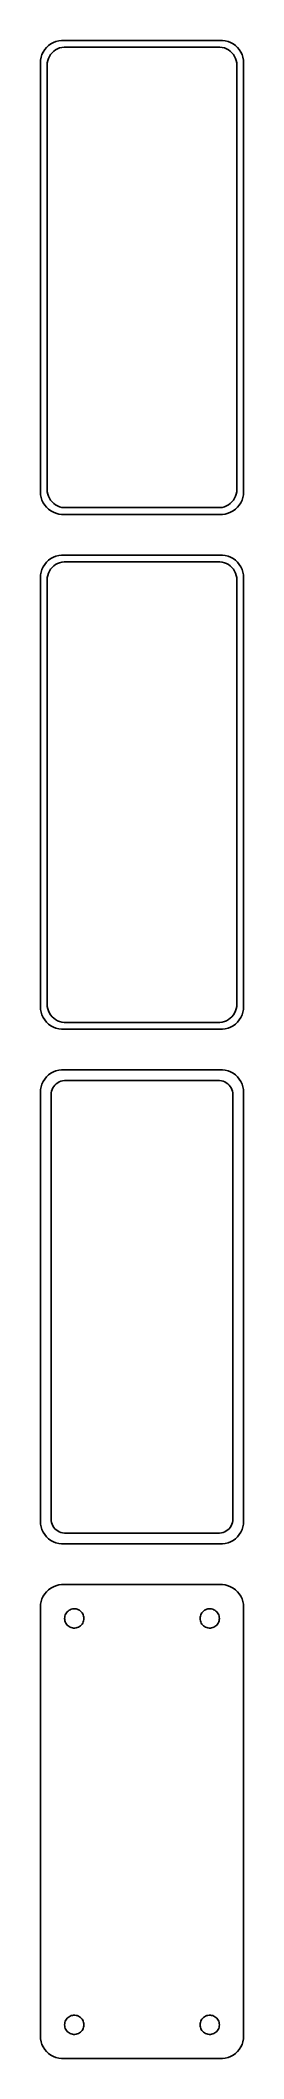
# Model space of a CAD drawing. Header units: metres. Extents: x -22 to 22, y 404 to 850.
import ezdxf

# ---------------------------------------------------------------- set-up
doc = ezdxf.new("R2010")
doc.units = ezdxf.units.M

msp = doc.modelspace()

# ---------------------------------------------------------------- linework, layer by layer
for p, q in [((-20.6871, 849.353), (-21.1448, 848.923)), ((-20.1791, 849.722), (-20.6871, 849.353)), ((-19.6289, 850.024), (-20.1791, 849.722)), ((-19.0451, 850.255), (-19.6289, 850.024)), ((-18.4369, 850.411), (-19.0451, 850.255)), ((-17.8139, 850.49), (-18.4369, 850.411)), ((17.8139, 850.49), (-17.8139, 850.49)), ((18.4369, 850.411), (17.8139, 850.49)), ((19.0451, 850.255), (18.4369, 850.411)), ((19.6289, 850.024), (19.0451, 850.255)), ((20.1791, 849.722), (19.6289, 850.024)), ((20.6871, 849.353), (20.1791, 849.722)), ((21.1448, 848.923), (20.6871, 849.353)), ((-22.4606, 846.127), (-22.5, 845.5)), ((-22.5, 845.5), (-22.5, 750.5)), ((-22.3429, 846.743), (-22.4606, 846.127)), ((-22.1489, 847.341), (-22.3429, 846.743)), ((-21.8815, 847.909), (-22.1489, 847.341)), ((-21.5451, 848.439), (-21.8815, 847.909)), ((-21.1448, 848.923), (-21.5451, 848.439)), ((-21, 845), (-20.9684, 845.501)), ((-21, 751), (-21, 845)), ((-20.9684, 845.501), (-20.8743, 845.995)), ((-20.8743, 845.995), (-20.7191, 846.472)), ((-20.7191, 846.472), (-20.5052, 846.927)), ((-20.5052, 846.927), (-20.2361, 847.351)), ((-20.2361, 847.351), (-19.9159, 847.738)), ((-19.9159, 847.738), (-19.5497, 848.082)), ((-19.5497, 848.082), (-19.1433, 848.377)), ((-19.1433, 848.377), (-18.7031, 848.619)), ((-18.7031, 848.619), (-18.2361, 848.804)), ((-18.2361, 848.804), (-17.7495, 848.929)), ((-17.7495, 848.929), (-17.2512, 848.992)), ((-17.2512, 848.992), (17.2512, 848.992)), ((17.2512, 848.992), (17.7495, 848.929)), ((17.7495, 848.929), (18.2361, 848.804)), ((18.2361, 848.804), (18.7031, 848.619)), ((18.7031, 848.619), (19.1433, 848.377)), ((19.1433, 848.377), (19.5497, 848.082)), ((19.5497, 848.082), (19.9159, 847.738)), ((19.9159, 847.738), (20.2361, 847.351)), ((20.2361, 847.351), (20.5052, 846.927)), ((20.5052, 846.927), (20.7191, 846.472)), ((20.7191, 846.472), (20.8743, 845.995)), ((20.8743, 845.995), (20.9684, 845.501)), ((20.9684, 845.501), (21, 845)), ((21, 845), (21, 751)), ((21.5451, 848.439), (21.1448, 848.923)), ((21.8815, 847.909), (21.5451, 848.439)), ((22.1489, 847.341), (21.8815, 847.909)), ((22.3429, 846.743), (22.1489, 847.341)), ((22.4606, 846.127), (22.3429, 846.743)), ((22.5, 845.5), (22.4606, 846.127)), ((22.5, 750.5), (22.5, 845.5)), ((-20.9684, 750.499), (-21, 751)), ((21, 751), (20.9684, 750.499)), ((-22.5, 750.5), (-22.4606, 749.873)), ((-22.4606, 749.873), (-22.3429, 749.257)), ((-22.3429, 749.257), (-22.1489, 748.659)), ((-22.1489, 748.659), (-21.8815, 748.091)), ((-21.8815, 748.091), (-21.5451, 747.561)), ((-21.5451, 747.561), (-21.1448, 747.077)), ((-21.1448, 747.077), (-20.6871, 746.647)), ((-20.8743, 750.005), (-20.9684, 750.499)), ((-20.7191, 749.528), (-20.8743, 750.005)), ((-20.5052, 749.073), (-20.7191, 749.528)), ((-20.6871, 746.647), (-20.1791, 746.278)), ((-20.2361, 748.649), (-20.5052, 749.073)), ((-19.9159, 748.262), (-20.2361, 748.649)), ((-19.5497, 747.918), (-19.9159, 748.262)), ((-19.1433, 747.623), (-19.5497, 747.918)), ((-18.7031, 747.381), (-19.1433, 747.623)), ((-18.2361, 747.196), (-18.7031, 747.381)), ((-17.7495, 747.071), (-18.2361, 747.196)), ((-17.2512, 747.008), (-17.7495, 747.071)), ((17.2512, 747.008), (-17.2512, 747.008)), ((17.7495, 747.071), (17.2512, 747.008)), ((18.2361, 747.196), (17.7495, 747.071)), ((18.7031, 747.381), (18.2361, 747.196)), ((19.1433, 747.623), (18.7031, 747.381)), ((19.5497, 747.918), (19.1433, 747.623)), ((19.9159, 748.262), (19.5497, 747.918)), ((20.2361, 748.649), (19.9159, 748.262)), ((20.1791, 746.278), (20.6871, 746.647)), ((20.5052, 749.073), (20.2361, 748.649)), ((20.7191, 749.528), (20.5052, 749.073)), ((20.6871, 746.647), (21.1448, 747.077)), ((20.8743, 750.005), (20.7191, 749.528)), ((20.9684, 750.499), (20.8743, 750.005)), ((21.1448, 747.077), (21.5451, 747.561)), ((21.5451, 747.561), (21.8815, 748.091)), ((21.8815, 748.091), (22.1489, 748.659)), ((22.1489, 748.659), (22.3429, 749.257)), ((22.3429, 749.257), (22.4606, 749.873)), ((22.4606, 749.873), (22.5, 750.5)), ((-20.1791, 746.278), (-19.6289, 745.976)), ((-19.6289, 745.976), (-19.0451, 745.745)), ((-19.0451, 745.745), (-18.4369, 745.589)), ((-18.4369, 745.589), (-17.8139, 745.51)), ((-17.8139, 745.51), (17.8139, 745.51)), ((17.8139, 745.51), (18.4369, 745.589)), ((18.4369, 745.589), (19.0451, 745.745)), ((19.0451, 745.745), (19.6289, 745.976)), ((19.6289, 745.976), (20.1791, 746.278)), ((-22.1489, 733.341), (-22.3429, 732.743)), ((-21.8815, 733.909), (-22.1489, 733.341)), ((-21.5451, 734.439), (-21.8815, 733.909)), ((-21.1448, 734.923), (-21.5451, 734.439)), ((-20.6871, 735.353), (-21.1448, 734.923)), ((-20.1791, 735.722), (-20.6871, 735.353)), ((-20.5052, 732.927), (-20.2361, 733.351)), ((-20.2361, 733.351), (-19.9159, 733.738)), ((-19.6289, 736.024), (-20.1791, 735.722)), ((-19.9159, 733.738), (-19.5497, 734.082)), ((-19.0451, 736.255), (-19.6289, 736.024)), ((-19.5497, 734.082), (-19.1433, 734.377)), ((-19.1433, 734.377), (-18.7031, 734.619)), ((-18.4369, 736.411), (-19.0451, 736.255)), ((-18.7031, 734.619), (-18.2361, 734.804)), ((-17.8139, 736.49), (-18.4369, 736.411)), ((-18.2361, 734.804), (-17.7495, 734.929)), ((17.8139, 736.49), (-17.8139, 736.49)), ((-17.7495, 734.929), (-17.2512, 734.992)), ((-17.2512, 734.992), (17.2512, 734.992)), ((17.2512, 734.992), (17.7495, 734.929)), ((17.7495, 734.929), (18.2361, 734.804)), ((18.4369, 736.411), (17.8139, 736.49)), ((18.2361, 734.804), (18.7031, 734.619)), ((19.0451, 736.255), (18.4369, 736.411)), ((18.7031, 734.619), (19.1433, 734.377)), ((19.6289, 736.024), (19.0451, 736.255)), ((19.1433, 734.377), (19.5497, 734.082)), ((19.5497, 734.082), (19.9159, 733.738)), ((20.1791, 735.722), (19.6289, 736.024)), ((19.9159, 733.738), (20.2361, 733.351)), ((20.6871, 735.353), (20.1791, 735.722)), ((20.2361, 733.351), (20.5052, 732.927)), ((21.1448, 734.923), (20.6871, 735.353)), ((21.5451, 734.439), (21.1448, 734.923)), ((21.8815, 733.909), (21.5451, 734.439)), ((22.1489, 733.341), (21.8815, 733.909)), ((22.3429, 732.743), (22.1489, 733.341)), ((-22.4606, 732.127), (-22.5, 731.5)), ((-22.5, 731.5), (-22.5, 636.5)), ((-22.3429, 732.743), (-22.4606, 732.127)), ((-21, 731), (-20.9684, 731.501)), ((-21, 637), (-21, 731)), ((-20.9684, 731.501), (-20.8743, 731.995)), ((-20.8743, 731.995), (-20.7191, 732.472)), ((-20.7191, 732.472), (-20.5052, 732.927)), ((20.5052, 732.927), (20.7191, 732.472)), ((20.7191, 732.472), (20.8743, 731.995)), ((20.8743, 731.995), (20.9684, 731.501)), ((20.9684, 731.501), (21, 731)), ((21, 731), (21, 637)), ((22.4606, 732.127), (22.3429, 732.743)), ((22.5, 731.5), (22.4606, 732.127)), ((22.5, 636.5), (22.5, 731.5)), ((-22.5, 636.5), (-22.4606, 635.873)), ((-22.4606, 635.873), (-22.3429, 635.257)), ((-22.3429, 635.257), (-22.1489, 634.659)), ((-20.9684, 636.499), (-21, 637)), ((-20.8743, 636.005), (-20.9684, 636.499)), ((-20.7191, 635.528), (-20.8743, 636.005)), ((-20.5052, 635.073), (-20.7191, 635.528)), ((-20.2361, 634.649), (-20.5052, 635.073)), ((20.5052, 635.073), (20.2361, 634.649)), ((20.7191, 635.528), (20.5052, 635.073)), ((20.8743, 636.005), (20.7191, 635.528)), ((20.9684, 636.499), (20.8743, 636.005)), ((21, 637), (20.9684, 636.499)), ((22.1489, 634.659), (22.3429, 635.257)), ((22.3429, 635.257), (22.4606, 635.873)), ((22.4606, 635.873), (22.5, 636.5)), ((-22.1489, 634.659), (-21.8815, 634.091)), ((-21.8815, 634.091), (-21.5451, 633.561)), ((-21.5451, 633.561), (-21.1448, 633.077)), ((-21.1448, 633.077), (-20.6871, 632.647)), ((-20.6871, 632.647), (-20.1791, 632.278)), ((-19.9159, 634.262), (-20.2361, 634.649)), ((-20.1791, 632.278), (-19.6289, 631.976)), ((-19.5497, 633.918), (-19.9159, 634.262)), ((-19.6289, 631.976), (-19.0451, 631.745)), ((-19.1433, 633.623), (-19.5497, 633.918)), ((-18.7031, 633.381), (-19.1433, 633.623)), ((-19.0451, 631.745), (-18.4369, 631.589)), ((-18.2361, 633.196), (-18.7031, 633.381)), ((-18.4369, 631.589), (-17.8139, 631.51)), ((-17.7495, 633.071), (-18.2361, 633.196)), ((-17.8139, 631.51), (17.8139, 631.51)), ((-17.2512, 633.008), (-17.7495, 633.071)), ((17.2512, 633.008), (-17.2512, 633.008)), ((17.7495, 633.071), (17.2512, 633.008)), ((18.2361, 633.196), (17.7495, 633.071)), ((17.8139, 631.51), (18.4369, 631.589)), ((18.7031, 633.381), (18.2361, 633.196)), ((18.4369, 631.589), (19.0451, 631.745)), ((19.1433, 633.623), (18.7031, 633.381)), ((19.0451, 631.745), (19.6289, 631.976)), ((19.5497, 633.918), (19.1433, 633.623)), ((19.9159, 634.262), (19.5497, 633.918)), ((19.6289, 631.976), (20.1791, 632.278)), ((20.2361, 634.649), (19.9159, 634.262)), ((20.1791, 632.278), (20.6871, 632.647)), ((20.6871, 632.647), (21.1448, 633.077)), ((21.1448, 633.077), (21.5451, 633.561)), ((21.5451, 633.561), (21.8815, 634.091)), ((21.8815, 634.091), (22.1489, 634.659)), ((-20.6871, 621.353), (-21.1448, 620.923)), ((-20.1791, 621.722), (-20.6871, 621.353)), ((-19.6289, 622.024), (-20.1791, 621.722)), ((-19.0451, 622.255), (-19.6289, 622.024)), ((-18.4369, 622.411), (-19.0451, 622.255)), ((-17.8139, 622.49), (-18.4369, 622.411)), ((17.8139, 622.49), (-17.8139, 622.49)), ((18.4369, 622.411), (17.8139, 622.49)), ((19.0451, 622.255), (18.4369, 622.411)), ((19.6289, 622.024), (19.0451, 622.255)), ((20.1791, 621.722), (19.6289, 622.024)), ((20.6871, 621.353), (20.1791, 621.722)), ((21.1448, 620.923), (20.6871, 621.353)), ((-22.4606, 618.127), (-22.5, 617.5)), ((-22.5, 617.5), (-22.5, 522.5)), ((-22.3429, 618.743), (-22.4606, 618.127)), ((-22.1489, 619.341), (-22.3429, 618.743)), ((-21.8815, 619.909), (-22.1489, 619.341)), ((-21.5451, 620.439), (-21.8815, 619.909)), ((-21.1448, 620.923), (-21.5451, 620.439)), ((-20.1129, 617), (-20.0884, 617.39)), ((-20.1129, 523), (-20.1129, 617)), ((-20.0884, 617.39), (-20.0151, 617.774)), ((-20.0151, 617.774), (-19.8943, 618.146)), ((-19.8943, 618.146), (-19.7279, 618.5)), ((-19.7279, 618.5), (-19.5184, 618.83)), ((-19.5184, 618.83), (-19.2692, 619.131)), ((-19.2692, 619.131), (-18.9842, 619.399)), ((-18.9842, 619.399), (-18.668, 619.628)), ((-18.668, 619.628), (-18.3254, 619.817)), ((-18.3254, 619.817), (-17.9619, 619.961)), ((-17.9619, 619.961), (-17.5833, 620.058)), ((-17.5833, 620.058), (-17.1954, 620.107)), ((-17.1954, 620.107), (17.1954, 620.107)), ((17.1954, 620.107), (17.5833, 620.058)), ((17.5833, 620.058), (17.9619, 619.961)), ((17.9619, 619.961), (18.3254, 619.817)), ((18.3254, 619.817), (18.668, 619.628)), ((18.668, 619.628), (18.9842, 619.399)), ((18.9842, 619.399), (19.2692, 619.131)), ((19.2692, 619.131), (19.5184, 618.83)), ((19.5184, 618.83), (19.7279, 618.5)), ((19.7279, 618.5), (19.8943, 618.146)), ((19.8943, 618.146), (20.0151, 617.774)), ((20.0151, 617.774), (20.0884, 617.39)), ((20.0884, 617.39), (20.1129, 617)), ((20.1129, 617), (20.1129, 523)), ((21.5451, 620.439), (21.1448, 620.923)), ((21.8815, 619.909), (21.5451, 620.439)), ((22.1489, 619.341), (21.8815, 619.909)), ((22.3429, 618.743), (22.1489, 619.341)), ((22.4606, 618.127), (22.3429, 618.743)), ((22.5, 617.5), (22.4606, 618.127)), ((22.5, 522.5), (22.5, 617.5)), ((-20.0884, 522.61), (-20.1129, 523)), ((20.1129, 523), (20.0884, 522.61)), ((-22.5, 522.5), (-22.4606, 521.873)), ((-22.4606, 521.873), (-22.3429, 521.257)), ((-22.3429, 521.257), (-22.1489, 520.659)), ((-22.1489, 520.659), (-21.8815, 520.091)), ((-21.8815, 520.091), (-21.5451, 519.561)), ((-21.5451, 519.561), (-21.1448, 519.077)), ((-21.1448, 519.077), (-20.6871, 518.647)), ((-20.6871, 518.647), (-20.1791, 518.278)), ((-20.0151, 522.226), (-20.0884, 522.61)), ((-19.8943, 521.854), (-20.0151, 522.226)), ((-19.7279, 521.5), (-19.8943, 521.854)), ((-19.5184, 521.17), (-19.7279, 521.5)), ((-19.2692, 520.869), (-19.5184, 521.17)), ((-18.9842, 520.601), (-19.2692, 520.869)), ((-18.668, 520.372), (-18.9842, 520.601)), ((-18.3254, 520.183), (-18.668, 520.372)), ((-17.9619, 520.039), (-18.3254, 520.183)), ((-17.5833, 519.942), (-17.9619, 520.039)), ((-17.1954, 519.893), (-17.5833, 519.942)), ((17.1954, 519.893), (-17.1954, 519.893)), ((17.5833, 519.942), (17.1954, 519.893)), ((17.9619, 520.039), (17.5833, 519.942)), ((18.3254, 520.183), (17.9619, 520.039)), ((18.668, 520.372), (18.3254, 520.183)), ((18.9842, 520.601), (18.668, 520.372)), ((19.2692, 520.869), (18.9842, 520.601)), ((19.5184, 521.17), (19.2692, 520.869)), ((19.7279, 521.5), (19.5184, 521.17)), ((19.8943, 521.854), (19.7279, 521.5)), ((20.0151, 522.226), (19.8943, 521.854)), ((20.0884, 522.61), (20.0151, 522.226)), ((20.1791, 518.278), (20.6871, 518.647)), ((20.6871, 518.647), (21.1448, 519.077)), ((21.1448, 519.077), (21.5451, 519.561)), ((21.5451, 519.561), (21.8815, 520.091)), ((21.8815, 520.091), (22.1489, 520.659)), ((22.1489, 520.659), (22.3429, 521.257)), ((22.3429, 521.257), (22.4606, 521.873)), ((22.4606, 521.873), (22.5, 522.5)), ((-20.1791, 518.278), (-19.6289, 517.976)), ((-19.6289, 517.976), (-19.0451, 517.745)), ((-19.0451, 517.745), (-18.4369, 517.589)), ((-18.4369, 517.589), (-17.8139, 517.51)), ((-17.8139, 517.51), (17.8139, 517.51)), ((17.8139, 517.51), (18.4369, 517.589)), ((18.4369, 517.589), (19.0451, 517.745)), ((19.0451, 517.745), (19.6289, 517.976)), ((19.6289, 517.976), (20.1791, 518.278)), ((-22.1489, 505.341), (-22.3429, 504.743)), ((-21.8815, 505.909), (-22.1489, 505.341)), ((-21.5451, 506.439), (-21.8815, 505.909)), ((-21.1448, 506.923), (-21.5451, 506.439)), ((-20.6871, 507.353), (-21.1448, 506.923)), ((-20.1791, 507.722), (-20.6871, 507.353)), ((-19.6289, 508.024), (-20.1791, 507.722)), ((-19.0451, 508.255), (-19.6289, 508.024)), ((-18.4369, 508.411), (-19.0451, 508.255)), ((-17.8139, 508.49), (-18.4369, 508.411)), ((17.8139, 508.49), (-17.8139, 508.49)), ((18.4369, 508.411), (17.8139, 508.49)), ((19.0451, 508.255), (18.4369, 508.411)), ((19.6289, 508.024), (19.0451, 508.255)), ((20.1791, 507.722), (19.6289, 508.024)), ((20.6871, 507.353), (20.1791, 507.722)), ((21.1448, 506.923), (20.6871, 507.353)), ((21.5451, 506.439), (21.1448, 506.923)), ((21.8815, 505.909), (21.5451, 506.439)), ((22.1489, 505.341), (21.8815, 505.909)), ((22.3429, 504.743), (22.1489, 505.341)), ((-22.4606, 504.127), (-22.5, 503.5)), ((-22.5, 503.5), (-22.5, 408.5)), ((-22.3429, 504.743), (-22.4606, 504.127)), ((-17.1353, 501), (-17.1185, 501.268)), ((-17.1185, 500.732), (-17.1353, 501)), ((-17.1185, 501.268), (-17.0682, 501.531)), ((-17.0682, 500.469), (-17.1185, 500.732)), ((-17.0682, 501.531), (-16.9853, 501.786)), ((-16.9853, 501.786), (-16.8712, 502.029)), ((-16.8712, 502.029), (-16.7275, 502.255)), ((-16.7275, 502.255), (-16.5565, 502.462)), ((-16.5565, 502.462), (-16.3611, 502.645)), ((-16.3611, 502.645), (-16.1441, 502.803)), ((-16.1441, 502.803), (-15.9091, 502.932)), ((-15.9091, 502.932), (-15.6598, 503.031)), ((-15.6598, 503.031), (-15.4001, 503.097)), ((-15.4001, 503.097), (-15.1341, 503.131)), ((-15.1341, 503.131), (-14.8659, 503.131)), ((-14.8659, 503.131), (-14.5999, 503.097)), ((-14.5999, 503.097), (-14.3401, 503.031)), ((-14.3401, 503.031), (-14.0908, 502.932)), ((-14.0908, 502.932), (-13.8559, 502.803)), ((-13.8559, 502.803), (-13.6389, 502.645)), ((-13.6389, 502.645), (-13.4434, 502.462)), ((-13.4434, 502.462), (-13.2725, 502.255)), ((-13.2725, 502.255), (-13.1288, 502.029)), ((-13.1288, 502.029), (-13.0146, 501.786)), ((-13.0146, 501.786), (-12.9318, 501.531)), ((-12.9318, 501.531), (-12.8815, 501.268)), ((-12.8815, 500.732), (-12.9318, 500.469)), ((-12.8815, 501.268), (-12.8647, 501)), ((-12.8647, 501), (-12.8815, 500.732)), ((12.8647, 501), (12.8815, 501.268)), ((12.8815, 500.732), (12.8647, 501)), ((12.8815, 501.268), (12.9318, 501.531)), ((12.9318, 500.469), (12.8815, 500.732)), ((12.9318, 501.531), (13.0146, 501.786)), ((13.0146, 501.786), (13.1288, 502.029)), ((13.1288, 502.029), (13.2725, 502.255)), ((13.2725, 502.255), (13.4434, 502.462)), ((13.4434, 502.462), (13.6389, 502.645)), ((13.6389, 502.645), (13.8559, 502.803)), ((13.8559, 502.803), (14.0908, 502.932)), ((14.0908, 502.932), (14.3401, 503.031)), ((14.3401, 503.031), (14.5999, 503.097)), ((14.5999, 503.097), (14.8659, 503.131)), ((14.8659, 503.131), (15.1341, 503.131)), ((15.1341, 503.131), (15.4001, 503.097)), ((15.4001, 503.097), (15.6598, 503.031)), ((15.6598, 503.031), (15.9091, 502.932)), ((15.9091, 502.932), (16.1441, 502.803)), ((16.1441, 502.803), (16.3611, 502.645)), ((16.3611, 502.645), (16.5565, 502.462)), ((16.5565, 502.462), (16.7275, 502.255)), ((16.7275, 502.255), (16.8712, 502.029)), ((16.8712, 502.029), (16.9853, 501.786)), ((16.9853, 501.786), (17.0682, 501.531)), ((17.0682, 501.531), (17.1185, 501.268)), ((17.1185, 500.732), (17.0682, 500.469)), ((17.1185, 501.268), (17.1353, 501)), ((17.1353, 501), (17.1185, 500.732)), ((22.4606, 504.127), (22.3429, 504.743)), ((22.5, 503.5), (22.4606, 504.127)), ((22.5, 408.5), (22.5, 503.5)), ((-16.9853, 500.214), (-17.0682, 500.469)), ((-16.8712, 499.971), (-16.9853, 500.214)), ((-16.7275, 499.745), (-16.8712, 499.971)), ((-16.5565, 499.538), (-16.7275, 499.745)), ((-16.3611, 499.355), (-16.5565, 499.538)), ((-16.1441, 499.197), (-16.3611, 499.355)), ((-15.9091, 499.068), (-16.1441, 499.197)), ((-15.6598, 498.969), (-15.9091, 499.068)), ((-15.4001, 498.903), (-15.6598, 498.969)), ((-15.1341, 498.869), (-15.4001, 498.903)), ((-14.8659, 498.869), (-15.1341, 498.869)), ((-14.5999, 498.903), (-14.8659, 498.869)), ((-14.3401, 498.969), (-14.5999, 498.903)), ((-14.0908, 499.068), (-14.3401, 498.969)), ((-13.8559, 499.197), (-14.0908, 499.068)), ((-13.6389, 499.355), (-13.8559, 499.197)), ((-13.4434, 499.538), (-13.6389, 499.355)), ((-13.2725, 499.745), (-13.4434, 499.538)), ((-13.1288, 499.971), (-13.2725, 499.745)), ((-13.0146, 500.214), (-13.1288, 499.971)), ((-12.9318, 500.469), (-13.0146, 500.214)), ((13.0146, 500.214), (12.9318, 500.469)), ((13.1288, 499.971), (13.0146, 500.214)), ((13.2725, 499.745), (13.1288, 499.971)), ((13.4434, 499.538), (13.2725, 499.745)), ((13.6389, 499.355), (13.4434, 499.538)), ((13.8559, 499.197), (13.6389, 499.355)), ((14.0908, 499.068), (13.8559, 499.197)), ((14.3401, 498.969), (14.0908, 499.068)), ((14.5999, 498.903), (14.3401, 498.969)), ((14.8659, 498.869), (14.5999, 498.903)), ((15.1341, 498.869), (14.8659, 498.869)), ((15.4001, 498.903), (15.1341, 498.869)), ((15.6598, 498.969), (15.4001, 498.903)), ((15.9091, 499.068), (15.6598, 498.969)), ((16.1441, 499.197), (15.9091, 499.068)), ((16.3611, 499.355), (16.1441, 499.197)), ((16.5565, 499.538), (16.3611, 499.355)), ((16.7275, 499.745), (16.5565, 499.538)), ((16.8712, 499.971), (16.7275, 499.745)), ((16.9853, 500.214), (16.8712, 499.971)), ((17.0682, 500.469), (16.9853, 500.214)), ((-17.1353, 411), (-17.1185, 411.268)), ((-17.1185, 411.268), (-17.0682, 411.531)), ((-17.0682, 411.531), (-16.9853, 411.786)), ((-16.9853, 411.786), (-16.8712, 412.029)), ((-16.8712, 412.029), (-16.7275, 412.255)), ((-16.7275, 412.255), (-16.5565, 412.462)), ((-16.5565, 412.462), (-16.3611, 412.645)), ((-16.3611, 412.645), (-16.1441, 412.803)), ((-16.1441, 412.803), (-15.9091, 412.932)), ((-15.9091, 412.932), (-15.6598, 413.031)), ((-15.6598, 413.031), (-15.4001, 413.097)), ((-15.4001, 413.097), (-15.1341, 413.131)), ((-15.1341, 413.131), (-14.8659, 413.131)), ((-14.8659, 413.131), (-14.5999, 413.097)), ((-14.5999, 413.097), (-14.3401, 413.031)), ((-14.3401, 413.031), (-14.0908, 412.932)), ((-14.0908, 412.932), (-13.8559, 412.803)), ((-13.8559, 412.803), (-13.6389, 412.645)), ((-13.6389, 412.645), (-13.4434, 412.462)), ((-13.4434, 412.462), (-13.2725, 412.255)), ((-13.2725, 412.255), (-13.1288, 412.029)), ((-13.1288, 412.029), (-13.0146, 411.786)), ((-13.0146, 411.786), (-12.9318, 411.531)), ((-12.9318, 411.531), (-12.8815, 411.268)), ((-12.8815, 411.268), (-12.8647, 411)), ((12.8647, 411), (12.8815, 411.268)), ((12.8815, 411.268), (12.9318, 411.531)), ((12.9318, 411.531), (13.0146, 411.786)), ((13.0146, 411.786), (13.1288, 412.029)), ((13.1288, 412.029), (13.2725, 412.255)), ((13.2725, 412.255), (13.4434, 412.462)), ((13.4434, 412.462), (13.6389, 412.645)), ((13.6389, 412.645), (13.8559, 412.803)), ((13.8559, 412.803), (14.0908, 412.932)), ((14.0908, 412.932), (14.3401, 413.031)), ((14.3401, 413.031), (14.5999, 413.097)), ((14.5999, 413.097), (14.8659, 413.131)), ((14.8659, 413.131), (15.1341, 413.131)), ((15.1341, 413.131), (15.4001, 413.097)), ((15.4001, 413.097), (15.6598, 413.031)), ((15.6598, 413.031), (15.9091, 412.932)), ((15.9091, 412.932), (16.1441, 412.803)), ((16.1441, 412.803), (16.3611, 412.645)), ((16.3611, 412.645), (16.5565, 412.462)), ((16.5565, 412.462), (16.7275, 412.255)), ((16.7275, 412.255), (16.8712, 412.029)), ((16.8712, 412.029), (16.9853, 411.786)), ((16.9853, 411.786), (17.0682, 411.531)), ((17.0682, 411.531), (17.1185, 411.268)), ((17.1185, 411.268), (17.1353, 411)), ((-22.5, 408.5), (-22.4606, 407.873)), ((-22.4606, 407.873), (-22.3429, 407.257)), ((-22.3429, 407.257), (-22.1489, 406.659)), ((-17.1185, 410.732), (-17.1353, 411)), ((-17.0682, 410.469), (-17.1185, 410.732)), ((-16.9853, 410.214), (-17.0682, 410.469)), ((-16.8712, 409.971), (-16.9853, 410.214)), ((-16.7275, 409.745), (-16.8712, 409.971)), ((-16.5565, 409.538), (-16.7275, 409.745)), ((-16.3611, 409.355), (-16.5565, 409.538)), ((-16.1441, 409.197), (-16.3611, 409.355)), ((-15.9091, 409.068), (-16.1441, 409.197)), ((-15.6598, 408.969), (-15.9091, 409.068)), ((-15.4001, 408.903), (-15.6598, 408.969)), ((-15.1341, 408.869), (-15.4001, 408.903)), ((-14.8659, 408.869), (-15.1341, 408.869)), ((-14.5999, 408.903), (-14.8659, 408.869)), ((-14.3401, 408.969), (-14.5999, 408.903)), ((-14.0908, 409.068), (-14.3401, 408.969)), ((-13.8559, 409.197), (-14.0908, 409.068)), ((-13.6389, 409.355), (-13.8559, 409.197)), ((-13.4434, 409.538), (-13.6389, 409.355)), ((-13.2725, 409.745), (-13.4434, 409.538)), ((-13.1288, 409.971), (-13.2725, 409.745)), ((-13.0146, 410.214), (-13.1288, 409.971)), ((-12.9318, 410.469), (-13.0146, 410.214)), ((-12.8815, 410.732), (-12.9318, 410.469)), ((-12.8647, 411), (-12.8815, 410.732)), ((12.8815, 410.732), (12.8647, 411)), ((12.9318, 410.469), (12.8815, 410.732)), ((13.0146, 410.214), (12.9318, 410.469)), ((13.1288, 409.971), (13.0146, 410.214)), ((13.2725, 409.745), (13.1288, 409.971)), ((13.4434, 409.538), (13.2725, 409.745)), ((13.6389, 409.355), (13.4434, 409.538)), ((13.8559, 409.197), (13.6389, 409.355)), ((14.0908, 409.068), (13.8559, 409.197)), ((14.3401, 408.969), (14.0908, 409.068)), ((14.5999, 408.903), (14.3401, 408.969)), ((14.8659, 408.869), (14.5999, 408.903)), ((15.1341, 408.869), (14.8659, 408.869)), ((15.4001, 408.903), (15.1341, 408.869)), ((15.6598, 408.969), (15.4001, 408.903)), ((15.9091, 409.068), (15.6598, 408.969)), ((16.1441, 409.197), (15.9091, 409.068)), ((16.3611, 409.355), (16.1441, 409.197)), ((16.5565, 409.538), (16.3611, 409.355)), ((16.7275, 409.745), (16.5565, 409.538)), ((16.8712, 409.971), (16.7275, 409.745)), ((16.9853, 410.214), (16.8712, 409.971)), ((17.0682, 410.469), (16.9853, 410.214)), ((17.1185, 410.732), (17.0682, 410.469)), ((17.1353, 411), (17.1185, 410.732)), ((22.1489, 406.659), (22.3429, 407.257)), ((22.3429, 407.257), (22.4606, 407.873)), ((22.4606, 407.873), (22.5, 408.5)), ((-22.1489, 406.659), (-21.8815, 406.091)), ((-21.8815, 406.091), (-21.5451, 405.561)), ((-21.5451, 405.561), (-21.1448, 405.077)), ((-21.1448, 405.077), (-20.6871, 404.647)), ((-20.6871, 404.647), (-20.1791, 404.278)), ((-20.1791, 404.278), (-19.6289, 403.976)), ((-19.6289, 403.976), (-19.0451, 403.745)), ((-19.0451, 403.745), (-18.4369, 403.589)), ((-18.4369, 403.589), (-17.8139, 403.51)), ((-17.8139, 403.51), (17.8139, 403.51)), ((17.8139, 403.51), (18.4369, 403.589)), ((18.4369, 403.589), (19.0451, 403.745)), ((19.0451, 403.745), (19.6289, 403.976)), ((19.6289, 403.976), (20.1791, 404.278)), ((20.1791, 404.278), (20.6871, 404.647)), ((20.6871, 404.647), (21.1448, 405.077)), ((21.1448, 405.077), (21.5451, 405.561)), ((21.5451, 405.561), (21.8815, 406.091)), ((21.8815, 406.091), (22.1489, 406.659))]:
    msp.add_line(p, q)

doc.saveas('drawing.dxf')
